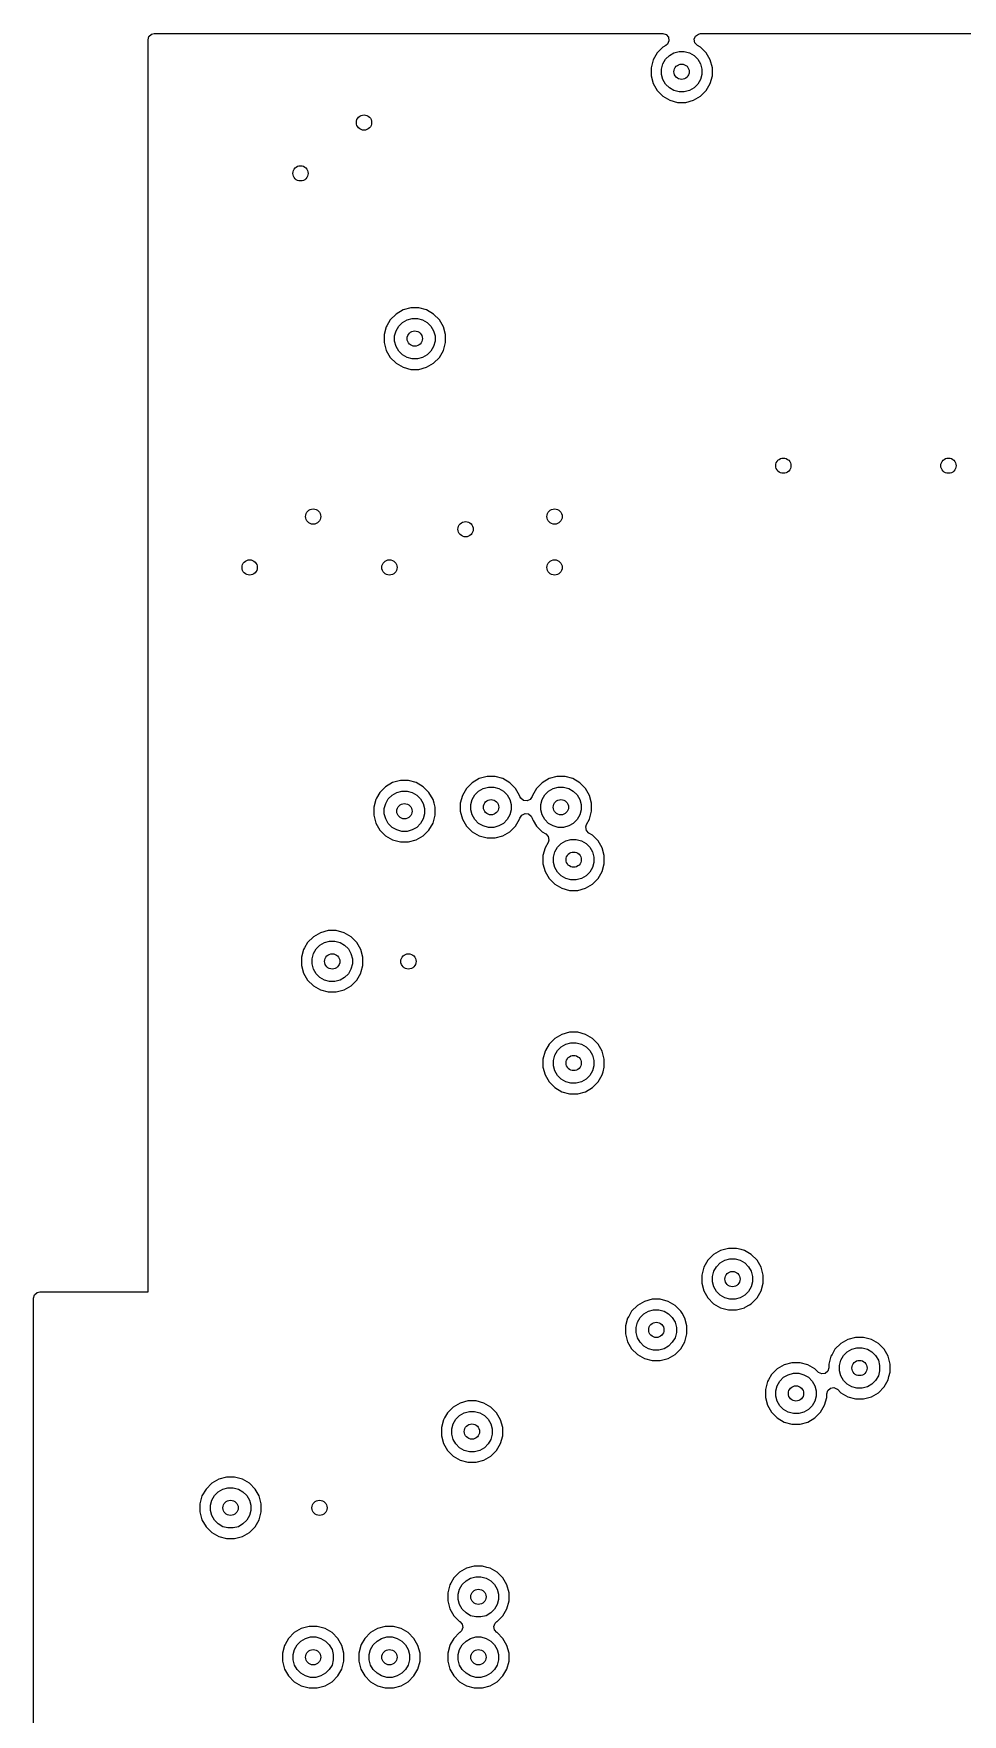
# Model space of a CAD drawing. Extents: x 0.98 to 8.09, y -3.46 to -0.83.
# Drawn here: x 3.002 to 3.721, y -2.128 to -0.827 of the extents above; entities that cross this region are included whole.
import ezdxf

# ---------------------------------------------------------------- set-up
doc = ezdxf.new("R2010")
doc.units = 0
doc.header["$MEASUREMENT"] = 0
doc.layers.add('BLACK', color=7, linetype='CONTINUOUS')

msp = doc.modelspace()

# ---------------------------------------------------------------- linework, layer by layer
at = {"layer": 'BLACK', "linetype": 'CONTINUOUS'}
for p, q in [((3.0906, -0.8317), (3.0913, -0.829)), ((3.0906, -0.9024), (3.0906, -0.8317)), ((3.0913, -0.829), (3.0934, -0.8272)), ((3.0934, -0.8272), (3.0954, -0.8268)), ((3.0954, -0.8268), (3.4893, -0.8268)), ((3.4893, -0.8268), (3.4919, -0.8276)), ((3.4919, -0.8276), (3.4937, -0.8296)), ((3.4941, -0.8324), (3.493, -0.8349)), ((3.4937, -0.8296), (3.4941, -0.8324)), ((3.5137, -0.8312), (3.5147, -0.8287)), ((3.5142, -0.8339), (3.5137, -0.8312)), ((3.5147, -0.8287), (3.517, -0.8271)), ((3.517, -0.8271), (3.5186, -0.8268)), ((3.5186, -0.8268), (7.1211, -0.8268)), ((3.4849, -0.8417), (3.4818, -0.8471)), ((3.4893, -0.8373), (3.4849, -0.8417)), ((3.4849, -0.8417), (3.4849, -0.8417)), ((3.4917, -0.8359), (3.4893, -0.8373)), ((3.4893, -0.8373), (3.4893, -0.8373)), ((3.4914, -0.8467), (3.4944, -0.8438)), ((3.493, -0.8349), (3.4917, -0.8359)), ((3.4944, -0.8438), (3.4979, -0.8417)), ((3.4979, -0.8417), (3.5019, -0.8407)), ((3.5019, -0.8407), (3.506, -0.8407)), ((3.506, -0.8407), (3.51, -0.8417)), ((3.51, -0.8417), (3.5135, -0.8438)), ((3.5135, -0.8438), (3.5164, -0.8467)), ((3.5161, -0.8359), (3.5142, -0.8339)), ((3.5185, -0.8373), (3.5161, -0.8359)), ((3.523, -0.8417), (3.5185, -0.8373)), ((3.5261, -0.8471), (3.523, -0.8417)), ((3.4818, -0.8471), (3.4802, -0.8532)), ((3.4802, -0.8532), (3.4802, -0.8594)), ((3.4883, -0.8542), (3.4894, -0.8503)), ((3.4883, -0.8584), (3.4883, -0.8542)), ((3.4894, -0.8623), (3.4883, -0.8584)), ((3.4894, -0.8503), (3.4914, -0.8467)), ((3.5164, -0.8467), (3.5185, -0.8503)), ((3.5185, -0.8503), (3.5196, -0.8542)), ((3.5196, -0.8584), (3.5185, -0.8623)), ((3.5196, -0.8542), (3.5196, -0.8584)), ((3.5277, -0.8532), (3.5261, -0.8471)), ((3.5277, -0.8594), (3.5277, -0.8532)), ((3.4802, -0.8594), (3.4818, -0.8655)), ((3.4818, -0.8655), (3.4849, -0.8709)), ((3.4849, -0.8709), (3.4893, -0.8753)), ((3.4914, -0.8659), (3.4894, -0.8623)), ((3.4944, -0.8688), (3.4914, -0.8659)), ((3.4979, -0.8708), (3.4944, -0.8688)), ((3.5019, -0.8719), (3.4979, -0.8708)), ((3.506, -0.8719), (3.5019, -0.8719)), ((3.51, -0.8708), (3.506, -0.8719)), ((3.5135, -0.8688), (3.51, -0.8708)), ((3.5164, -0.8659), (3.5135, -0.8688)), ((3.5185, -0.8623), (3.5164, -0.8659)), ((3.5185, -0.8753), (3.523, -0.8709)), ((3.523, -0.8709), (3.5261, -0.8655)), ((3.5261, -0.8655), (3.5277, -0.8594)), ((3.4893, -0.8753), (3.4948, -0.8784)), ((3.4948, -0.8784), (3.5008, -0.8801)), ((3.5008, -0.8801), (3.5008, -0.8801)), ((3.5008, -0.8801), (3.5071, -0.8801)), ((3.5071, -0.8801), (3.5131, -0.8784)), ((3.5071, -0.8801), (3.5071, -0.8801)), ((3.5131, -0.8784), (3.5185, -0.8753)), ((3.0906, -0.9446), (3.0906, -0.9024)), ((3.0906, -1.0599), (3.0906, -0.9446)), ((3.2881, -1.0408), (3.2827, -1.044)), ((3.2941, -1.0392), (3.2881, -1.0408)), ((3.2881, -1.0408), (3.2881, -1.0408)), ((3.2881, -1.0408), (3.2881, -1.0408)), ((3.3004, -1.0392), (3.2941, -1.0392)), ((3.3064, -1.0408), (3.3004, -1.0392)), ((3.3118, -1.044), (3.3064, -1.0408)), ((3.2751, -1.0538), (3.2735, -1.0599)), ((3.2755, -1.0531), (3.2751, -1.0538)), ((3.2782, -1.0484), (3.2755, -1.0531)), ((3.2827, -1.044), (3.2782, -1.0484)), ((3.2782, -1.0484), (3.2782, -1.0484)), ((3.2827, -1.044), (3.2827, -1.044)), ((3.2827, -1.057), (3.2848, -1.0534)), ((3.2848, -1.0534), (3.2877, -1.0505)), ((3.2877, -1.0505), (3.2912, -1.0484)), ((3.2912, -1.0484), (3.2952, -1.0474)), ((3.2952, -1.0474), (3.2993, -1.0474)), ((3.2993, -1.0474), (3.3033, -1.0484)), ((3.3033, -1.0484), (3.3068, -1.0505)), ((3.3068, -1.0505), (3.3097, -1.0534)), ((3.3097, -1.0534), (3.3118, -1.057)), ((3.3163, -1.0484), (3.3118, -1.044)), ((3.3194, -1.0538), (3.3163, -1.0484)), ((3.321, -1.0599), (3.3194, -1.0538)), ((3.0906, -1.178), (3.0906, -1.0599)), ((3.2735, -1.0599), (3.2735, -1.0661)), ((3.2735, -1.0661), (3.2751, -1.0722)), ((3.2816, -1.0609), (3.2827, -1.057)), ((3.2816, -1.065), (3.2816, -1.0609)), ((3.2827, -1.069), (3.2816, -1.065)), ((3.3118, -1.057), (3.3129, -1.0609)), ((3.3129, -1.065), (3.3118, -1.069)), ((3.3129, -1.0609), (3.3129, -1.065)), ((3.3194, -1.0722), (3.321, -1.0661)), ((3.321, -1.0661), (3.321, -1.0599)), ((3.2751, -1.0722), (3.2782, -1.0776)), ((3.2782, -1.0776), (3.2827, -1.082)), ((3.2848, -1.0726), (3.2827, -1.069)), ((3.2877, -1.0755), (3.2848, -1.0726)), ((3.2912, -1.0775), (3.2877, -1.0755)), ((3.2952, -1.0786), (3.2912, -1.0775)), ((3.2993, -1.0786), (3.2952, -1.0786)), ((3.3033, -1.0775), (3.2993, -1.0786)), ((3.3068, -1.0755), (3.3033, -1.0775)), ((3.3097, -1.0726), (3.3068, -1.0755)), ((3.3118, -1.069), (3.3097, -1.0726)), ((3.3118, -1.082), (3.3163, -1.0776)), ((3.3163, -1.0776), (3.3194, -1.0722)), ((3.2827, -1.082), (3.2881, -1.0851)), ((3.2881, -1.0851), (3.2941, -1.0868)), ((3.2941, -1.0868), (3.2941, -1.0868)), ((3.2941, -1.0868), (3.3004, -1.0868)), ((3.3004, -1.0868), (3.3064, -1.0851)), ((3.3004, -1.0868), (3.3004, -1.0868)), ((3.3064, -1.0851), (3.3118, -1.082)), ((3.0906, -1.237), (3.0906, -1.178)), ((3.0906, -1.3748), (3.0906, -1.237)), ((3.0906, -1.4259), (3.0906, -1.3748)), ((3.2861, -1.4052), (3.28, -1.4068)), ((3.2924, -1.4052), (3.2861, -1.4052)), ((3.2984, -1.4068), (3.2924, -1.4052)), ((3.3471, -1.4037), (3.3417, -1.4069)), ((3.3532, -1.4021), (3.3471, -1.4037)), ((3.3471, -1.4037), (3.3471, -1.4037)), ((3.3471, -1.4037), (3.3471, -1.4037)), ((3.3594, -1.4021), (3.3532, -1.4021)), ((3.3655, -1.4037), (3.3594, -1.4021)), ((3.3709, -1.4069), (3.3655, -1.4037)), ((3.4013, -1.4037), (3.3958, -1.4069)), ((3.4073, -1.4021), (3.4013, -1.4037)), ((3.4013, -1.4037), (3.4013, -1.4037)), ((3.4013, -1.4037), (3.4013, -1.4037)), ((3.4136, -1.4021), (3.4073, -1.4021)), ((3.4196, -1.4037), (3.4136, -1.4021)), ((3.425, -1.4069), (3.4196, -1.4037)), ((3.2702, -1.4144), (3.2676, -1.4189)), ((3.2746, -1.41), (3.2702, -1.4144)), ((3.2702, -1.4144), (3.2702, -1.4144)), ((3.28, -1.4068), (3.2746, -1.41)), ((3.2746, -1.41), (3.2746, -1.41)), ((3.2767, -1.4194), (3.2796, -1.4165)), ((3.2796, -1.4165), (3.2832, -1.4144)), ((3.28, -1.4068), (3.28, -1.4068)), ((3.28, -1.4068), (3.28, -1.4068)), ((3.2832, -1.4144), (3.2872, -1.4134)), ((3.2872, -1.4134), (3.2913, -1.4134)), ((3.2913, -1.4134), (3.2952, -1.4144)), ((3.2952, -1.4144), (3.2988, -1.4165)), ((3.3038, -1.41), (3.2984, -1.4068)), ((3.2988, -1.4165), (3.3017, -1.4194)), ((3.3082, -1.4144), (3.3038, -1.41)), ((3.3114, -1.4198), (3.3082, -1.4144)), ((3.3342, -1.4167), (3.3325, -1.4228)), ((3.3373, -1.4113), (3.3342, -1.4167)), ((3.3342, -1.4167), (3.3342, -1.4167)), ((3.3417, -1.4069), (3.3373, -1.4113)), ((3.3373, -1.4113), (3.3373, -1.4113)), ((3.3417, -1.4069), (3.3417, -1.4069)), ((3.3417, -1.4199), (3.3438, -1.4163)), ((3.3438, -1.4163), (3.3467, -1.4134)), ((3.3467, -1.4134), (3.3503, -1.4113)), ((3.3503, -1.4113), (3.3542, -1.4103)), ((3.3542, -1.4103), (3.3584, -1.4103)), ((3.3584, -1.4103), (3.3623, -1.4113)), ((3.3623, -1.4113), (3.3659, -1.4134)), ((3.3659, -1.4134), (3.3688, -1.4163)), ((3.3688, -1.4163), (3.3708, -1.4199)), ((3.3753, -1.4113), (3.3709, -1.4069)), ((3.3784, -1.4167), (3.3753, -1.4113)), ((3.3787, -1.4175), (3.3784, -1.4167)), ((3.3793, -1.4189), (3.3787, -1.4175)), ((3.3881, -1.4175), (3.3866, -1.4198)), ((3.3883, -1.4167), (3.3881, -1.4175)), ((3.3914, -1.4113), (3.3883, -1.4167)), ((3.3958, -1.4069), (3.3914, -1.4113)), ((3.3914, -1.4113), (3.3914, -1.4113)), ((3.3958, -1.4069), (3.3958, -1.4069)), ((3.3959, -1.4199), (3.3979, -1.4163)), ((3.3979, -1.4163), (3.4008, -1.4134)), ((3.4008, -1.4134), (3.4044, -1.4113)), ((3.4044, -1.4113), (3.4084, -1.4103)), ((3.4084, -1.4103), (3.4125, -1.4103)), ((3.4125, -1.4103), (3.4165, -1.4113)), ((3.4165, -1.4113), (3.42, -1.4134)), ((3.42, -1.4134), (3.4229, -1.4163)), ((3.4229, -1.4163), (3.425, -1.4199)), ((3.4295, -1.4113), (3.425, -1.4069)), ((3.4326, -1.4167), (3.4295, -1.4113)), ((3.4342, -1.4228), (3.4326, -1.4167)), ((3.0906, -1.5421), (3.0906, -1.4259)), ((3.2671, -1.4198), (3.2655, -1.4259)), ((3.2655, -1.4259), (3.2655, -1.4321)), ((3.2676, -1.4189), (3.2671, -1.4198)), ((3.2736, -1.4269), (3.2747, -1.423)), ((3.2736, -1.431), (3.2736, -1.4269)), ((3.2747, -1.435), (3.2736, -1.431)), ((3.2747, -1.423), (3.2767, -1.4194)), ((3.3017, -1.4194), (3.3038, -1.423)), ((3.3038, -1.423), (3.3048, -1.4269)), ((3.3048, -1.431), (3.3038, -1.435)), ((3.3048, -1.4269), (3.3048, -1.431)), ((3.3122, -1.4228), (3.3114, -1.4198)), ((3.313, -1.4259), (3.3122, -1.4228)), ((3.313, -1.4321), (3.313, -1.4259)), ((3.3325, -1.4228), (3.3325, -1.429)), ((3.3325, -1.429), (3.3342, -1.4351)), ((3.3407, -1.4238), (3.3417, -1.4199)), ((3.3407, -1.4279), (3.3407, -1.4238)), ((3.3417, -1.4319), (3.3407, -1.4279)), ((3.3708, -1.4199), (3.3719, -1.4238)), ((3.3719, -1.4279), (3.3708, -1.4319)), ((3.3719, -1.4238), (3.3719, -1.4279)), ((3.3814, -1.4207), (3.3793, -1.4189)), ((3.3801, -1.432), (3.3826, -1.4307)), ((3.3842, -1.421), (3.3814, -1.4207)), ((3.3826, -1.4307), (3.3853, -1.4311)), ((3.3866, -1.4198), (3.3842, -1.421)), ((3.3853, -1.4311), (3.3874, -1.4328)), ((3.3948, -1.4238), (3.3959, -1.4199)), ((3.3948, -1.4279), (3.3948, -1.4238)), ((3.3959, -1.4319), (3.3948, -1.4279)), ((3.425, -1.4199), (3.426, -1.4238)), ((3.426, -1.4279), (3.425, -1.4319)), ((3.426, -1.4238), (3.426, -1.4279)), ((3.4326, -1.4351), (3.4342, -1.429)), ((3.4342, -1.429), (3.4342, -1.4228)), ((3.2655, -1.4321), (3.2671, -1.4382)), ((3.2671, -1.4382), (3.2702, -1.4436)), ((3.2702, -1.4436), (3.2746, -1.448)), ((3.2767, -1.4386), (3.2747, -1.435)), ((3.2796, -1.4415), (3.2767, -1.4386)), ((3.2832, -1.4435), (3.2796, -1.4415)), ((3.2872, -1.4446), (3.2832, -1.4435)), ((3.2913, -1.4446), (3.2872, -1.4446)), ((3.2952, -1.4435), (3.2913, -1.4446)), ((3.2988, -1.4415), (3.2952, -1.4435)), ((3.3017, -1.4386), (3.2988, -1.4415)), ((3.3038, -1.435), (3.3017, -1.4386)), ((3.3038, -1.448), (3.3082, -1.4436)), ((3.3082, -1.4436), (3.3114, -1.4382)), ((3.3114, -1.4382), (3.313, -1.4321)), ((3.3342, -1.4351), (3.3373, -1.4405)), ((3.3373, -1.4405), (3.3417, -1.4449)), ((3.3438, -1.4355), (3.3417, -1.4319)), ((3.3467, -1.4384), (3.3438, -1.4355)), ((3.3503, -1.4404), (3.3467, -1.4384)), ((3.3542, -1.4415), (3.3503, -1.4404)), ((3.3584, -1.4415), (3.3542, -1.4415)), ((3.3623, -1.4404), (3.3584, -1.4415)), ((3.3659, -1.4384), (3.3623, -1.4404)), ((3.3688, -1.4355), (3.3659, -1.4384)), ((3.3708, -1.4319), (3.3688, -1.4355)), ((3.3709, -1.4449), (3.3753, -1.4405)), ((3.3753, -1.4405), (3.3784, -1.4351)), ((3.3784, -1.4351), (3.3787, -1.4343)), ((3.3787, -1.4343), (3.3801, -1.432)), ((3.3874, -1.4328), (3.3881, -1.4343)), ((3.3881, -1.4343), (3.3883, -1.4351)), ((3.3883, -1.4351), (3.3883, -1.4351)), ((3.3883, -1.4351), (3.389, -1.4363)), ((3.389, -1.4363), (3.3914, -1.4405)), ((3.3914, -1.4405), (3.3958, -1.4449)), ((3.3979, -1.4355), (3.3959, -1.4319)), ((3.4008, -1.4384), (3.3979, -1.4355)), ((3.4044, -1.4404), (3.4008, -1.4384)), ((3.4084, -1.4415), (3.4044, -1.4404)), ((3.4125, -1.4415), (3.4084, -1.4415)), ((3.4165, -1.4404), (3.4125, -1.4415)), ((3.42, -1.4384), (3.4165, -1.4404)), ((3.4229, -1.4355), (3.42, -1.4384)), ((3.425, -1.4319), (3.4229, -1.4355)), ((3.4296, -1.4412), (3.4302, -1.4392)), ((3.4301, -1.4439), (3.4296, -1.4412)), ((3.432, -1.4459), (3.4301, -1.4439)), ((3.4302, -1.4392), (3.4326, -1.4351)), ((3.2746, -1.448), (3.28, -1.4511)), ((3.28, -1.4511), (3.2861, -1.4528)), ((3.2861, -1.4528), (3.2861, -1.4528)), ((3.2861, -1.4528), (3.2924, -1.4528)), ((3.2924, -1.4528), (3.2984, -1.4511)), ((3.2924, -1.4528), (3.2924, -1.4528)), ((3.2984, -1.4511), (3.3038, -1.448)), ((3.3417, -1.4449), (3.3471, -1.448)), ((3.3471, -1.448), (3.3532, -1.4497)), ((3.3532, -1.4497), (3.3532, -1.4497)), ((3.3532, -1.4497), (3.3594, -1.4497)), ((3.3594, -1.4497), (3.3655, -1.448)), ((3.3594, -1.4497), (3.3594, -1.4497)), ((3.3655, -1.448), (3.3709, -1.4449)), ((3.3958, -1.4449), (3.3987, -1.4466)), ((3.3981, -1.4574), (3.3965, -1.4634)), ((3.4005, -1.4532), (3.3981, -1.4574)), ((3.3981, -1.4574), (3.3981, -1.4574)), ((3.3987, -1.4466), (3.4006, -1.4486)), ((3.4011, -1.4513), (3.4005, -1.4532)), ((3.4006, -1.4486), (3.4011, -1.4513)), ((3.4057, -1.4605), (3.4078, -1.4569)), ((3.4078, -1.4569), (3.4107, -1.454)), ((3.4107, -1.454), (3.4142, -1.452)), ((3.4142, -1.452), (3.4182, -1.4509)), ((3.4182, -1.4509), (3.4223, -1.4509)), ((3.4223, -1.4509), (3.4263, -1.452)), ((3.4263, -1.452), (3.4299, -1.454)), ((3.4299, -1.454), (3.4328, -1.4569)), ((3.4349, -1.4475), (3.432, -1.4459)), ((3.4328, -1.4569), (3.4348, -1.4605)), ((3.4393, -1.4519), (3.4349, -1.4475)), ((3.4424, -1.4574), (3.4393, -1.4519)), ((3.444, -1.4634), (3.4424, -1.4574)), ((3.3965, -1.4634), (3.3965, -1.4697)), ((3.3965, -1.4697), (3.3981, -1.4757)), ((3.4047, -1.4645), (3.4057, -1.4605)), ((3.4047, -1.4686), (3.4047, -1.4645)), ((3.4057, -1.4726), (3.4047, -1.4686)), ((3.4348, -1.4605), (3.4359, -1.4645)), ((3.4359, -1.4686), (3.4348, -1.4726)), ((3.4359, -1.4645), (3.4359, -1.4686)), ((3.4424, -1.4757), (3.444, -1.4697)), ((3.444, -1.4697), (3.444, -1.4634)), ((3.3981, -1.4757), (3.4013, -1.4811)), ((3.4013, -1.4811), (3.4057, -1.4856)), ((3.4078, -1.4761), (3.4057, -1.4726)), ((3.4107, -1.479), (3.4078, -1.4761)), ((3.4142, -1.4811), (3.4107, -1.479)), ((3.4182, -1.4821), (3.4142, -1.4811)), ((3.4223, -1.4821), (3.4182, -1.4821)), ((3.4263, -1.4811), (3.4223, -1.4821)), ((3.4299, -1.479), (3.4263, -1.4811)), ((3.4328, -1.4761), (3.4299, -1.479)), ((3.4348, -1.4726), (3.4328, -1.4761)), ((3.4349, -1.4856), (3.4393, -1.4811)), ((3.4393, -1.4811), (3.4424, -1.4757)), ((3.4057, -1.4856), (3.4111, -1.4887)), ((3.4111, -1.4887), (3.4171, -1.4903)), ((3.4171, -1.4903), (3.4171, -1.4903)), ((3.4171, -1.4903), (3.4234, -1.4903)), ((3.4234, -1.4903), (3.4294, -1.4887)), ((3.4234, -1.4903), (3.4234, -1.4903)), ((3.4294, -1.4887), (3.4349, -1.4856)), ((3.2301, -1.5215), (3.2241, -1.5231)), ((3.2364, -1.5215), (3.2301, -1.5215)), ((3.2424, -1.5231), (3.2364, -1.5215)), ((3.2119, -1.5348), (3.2111, -1.5361)), ((3.2142, -1.5307), (3.2119, -1.5348)), ((3.2187, -1.5263), (3.2142, -1.5307)), ((3.2142, -1.5307), (3.2142, -1.5307)), ((3.2241, -1.5231), (3.2187, -1.5263)), ((3.2187, -1.5263), (3.2187, -1.5263)), ((3.2187, -1.5392), (3.2208, -1.5357)), ((3.2208, -1.5357), (3.2237, -1.5328)), ((3.2237, -1.5328), (3.2272, -1.5307)), ((3.2241, -1.5231), (3.2241, -1.5231)), ((3.2241, -1.5231), (3.2241, -1.5231)), ((3.2272, -1.5307), (3.2312, -1.5297)), ((3.2312, -1.5297), (3.2353, -1.5297)), ((3.2353, -1.5297), (3.2393, -1.5307)), ((3.2393, -1.5307), (3.2429, -1.5328)), ((3.2479, -1.5263), (3.2424, -1.5231)), ((3.2429, -1.5328), (3.2458, -1.5357)), ((3.2458, -1.5357), (3.2478, -1.5392)), ((3.2523, -1.5307), (3.2479, -1.5263)), ((3.2554, -1.5361), (3.2523, -1.5307)), ((3.0906, -1.6209), (3.0906, -1.5421)), ((3.2111, -1.5361), (3.2095, -1.5421)), ((3.2095, -1.5421), (3.2095, -1.5484)), ((3.2095, -1.5484), (3.2111, -1.5544)), ((3.2177, -1.5432), (3.2187, -1.5392)), ((3.2177, -1.5473), (3.2177, -1.5432)), ((3.2187, -1.5513), (3.2177, -1.5473)), ((3.2478, -1.5392), (3.2489, -1.5432)), ((3.2489, -1.5473), (3.2478, -1.5513)), ((3.2489, -1.5432), (3.2489, -1.5473)), ((3.257, -1.5421), (3.2554, -1.5361)), ((3.2558, -1.553), (3.257, -1.5484)), ((3.257, -1.5484), (3.257, -1.5421)), ((3.2111, -1.5544), (3.2142, -1.5599)), ((3.2142, -1.5599), (3.2187, -1.5643)), ((3.2208, -1.5549), (3.2187, -1.5513)), ((3.2237, -1.5578), (3.2208, -1.5549)), ((3.2272, -1.5598), (3.2237, -1.5578)), ((3.2312, -1.5609), (3.2272, -1.5598)), ((3.2353, -1.5609), (3.2312, -1.5609)), ((3.2393, -1.5598), (3.2353, -1.5609)), ((3.2429, -1.5578), (3.2393, -1.5598)), ((3.2458, -1.5549), (3.2429, -1.5578)), ((3.2478, -1.5513), (3.2458, -1.5549)), ((3.2479, -1.5643), (3.2523, -1.5599)), ((3.2523, -1.5599), (3.2554, -1.5544)), ((3.2554, -1.5544), (3.2558, -1.553)), ((3.2187, -1.5643), (3.2241, -1.5674)), ((3.2241, -1.5674), (3.2301, -1.569)), ((3.2301, -1.569), (3.2301, -1.569)), ((3.2301, -1.569), (3.2364, -1.569)), ((3.2364, -1.569), (3.2424, -1.5674)), ((3.2364, -1.569), (3.2364, -1.569)), ((3.2424, -1.5674), (3.2479, -1.5643)), ((3.4171, -1.6002), (3.4111, -1.6019)), ((3.4234, -1.6002), (3.4171, -1.6002)), ((3.4294, -1.6019), (3.4234, -1.6002)), ((3.4013, -1.6094), (3.3984, -1.6143)), ((3.4057, -1.605), (3.4013, -1.6094)), ((3.4013, -1.6094), (3.4013, -1.6094)), ((3.4111, -1.6019), (3.4057, -1.605)), ((3.4057, -1.605), (3.4057, -1.605)), ((3.4078, -1.6144), (3.4107, -1.6115)), ((3.4107, -1.6115), (3.4142, -1.6095)), ((3.4111, -1.6019), (3.4111, -1.6019)), ((3.4111, -1.6019), (3.4111, -1.6019)), ((3.4142, -1.6095), (3.4182, -1.6084)), ((3.4182, -1.6084), (3.4223, -1.6084)), ((3.4223, -1.6084), (3.4263, -1.6095)), ((3.4263, -1.6095), (3.4299, -1.6115)), ((3.4349, -1.605), (3.4294, -1.6019)), ((3.4299, -1.6115), (3.4328, -1.6144)), ((3.4393, -1.6094), (3.4349, -1.605)), ((3.4424, -1.6148), (3.4393, -1.6094)), ((3.0906, -1.6603), (3.0906, -1.6209)), ((3.3981, -1.6148), (3.3965, -1.6209)), ((3.3965, -1.6209), (3.3965, -1.6271)), ((3.3984, -1.6143), (3.3981, -1.6148)), ((3.4047, -1.622), (3.4057, -1.618)), ((3.4047, -1.6261), (3.4047, -1.622)), ((3.4057, -1.63), (3.4047, -1.6261)), ((3.4057, -1.618), (3.4078, -1.6144)), ((3.4328, -1.6144), (3.4348, -1.618)), ((3.4348, -1.618), (3.4359, -1.622)), ((3.4359, -1.6261), (3.4348, -1.63)), ((3.4359, -1.622), (3.4359, -1.6261)), ((3.444, -1.6209), (3.4424, -1.6148)), ((3.444, -1.6271), (3.444, -1.6209)), ((3.3965, -1.6271), (3.3981, -1.6332)), ((3.3981, -1.6332), (3.4013, -1.6386)), ((3.4013, -1.6386), (3.4057, -1.643)), ((3.4078, -1.6336), (3.4057, -1.63)), ((3.4107, -1.6365), (3.4078, -1.6336)), ((3.4142, -1.6386), (3.4107, -1.6365)), ((3.4182, -1.6396), (3.4142, -1.6386)), ((3.4223, -1.6396), (3.4182, -1.6396)), ((3.4263, -1.6386), (3.4223, -1.6396)), ((3.4299, -1.6365), (3.4263, -1.6386)), ((3.4328, -1.6336), (3.4299, -1.6365)), ((3.4348, -1.63), (3.4328, -1.6336)), ((3.4349, -1.643), (3.4393, -1.6386)), ((3.4393, -1.6386), (3.4424, -1.6332)), ((3.4424, -1.6332), (3.4431, -1.6307)), ((3.4431, -1.6307), (3.444, -1.6271)), ((3.4057, -1.643), (3.4111, -1.6462)), ((3.4111, -1.6462), (3.4171, -1.6478)), ((3.4171, -1.6478), (3.4171, -1.6478)), ((3.4171, -1.6478), (3.4234, -1.6478)), ((3.4234, -1.6478), (3.4294, -1.6462)), ((3.4234, -1.6478), (3.4234, -1.6478)), ((3.4294, -1.6462), (3.4349, -1.643)), ((3.0906, -1.6898), (3.0906, -1.6603)), ((3.0906, -1.7292), (3.0906, -1.6898)), ((3.0906, -1.7882), (3.0906, -1.7292)), ((3.5341, -1.7692), (3.5287, -1.7723)), ((3.5402, -1.7676), (3.5341, -1.7692)), ((3.5341, -1.7692), (3.5341, -1.7692)), ((3.5341, -1.7692), (3.5341, -1.7692)), ((3.5464, -1.7676), (3.5402, -1.7676)), ((3.55, -1.7685), (3.5464, -1.7676)), ((3.5525, -1.7692), (3.55, -1.7685)), ((3.5579, -1.7723), (3.5525, -1.7692)), ((3.5212, -1.7822), (3.5195, -1.7882)), ((3.5243, -1.7767), (3.5212, -1.7822)), ((3.5287, -1.7723), (3.5243, -1.7767)), ((3.5243, -1.7767), (3.5243, -1.7767)), ((3.5287, -1.7723), (3.5287, -1.7723)), ((3.5288, -1.7853), (3.5308, -1.7818)), ((3.5308, -1.7818), (3.5337, -1.7788)), ((3.5337, -1.7788), (3.5373, -1.7768)), ((3.5373, -1.7768), (3.5413, -1.7757)), ((3.5413, -1.7757), (3.5454, -1.7757)), ((3.5454, -1.7757), (3.5493, -1.7768)), ((3.5493, -1.7768), (3.5529, -1.7788)), ((3.5529, -1.7788), (3.5558, -1.7818)), ((3.5558, -1.7818), (3.5579, -1.7853)), ((3.5623, -1.7767), (3.5579, -1.7723)), ((3.5655, -1.7822), (3.5623, -1.7767)), ((3.5671, -1.7882), (3.5655, -1.7822)), ((3.0906, -1.8012), (3.0906, -1.7882)), ((3.5195, -1.7882), (3.5195, -1.7945)), ((3.5195, -1.7945), (3.5212, -1.8005)), ((3.5277, -1.7893), (3.5288, -1.7853)), ((3.5277, -1.7934), (3.5277, -1.7893)), ((3.5288, -1.7974), (3.5277, -1.7934)), ((3.5579, -1.7853), (3.5589, -1.7893)), ((3.5589, -1.7934), (3.5579, -1.7974)), ((3.5589, -1.7893), (3.5589, -1.7934)), ((3.5655, -1.8005), (3.5671, -1.7945)), ((3.5671, -1.7945), (3.5671, -1.7882)), ((3.002, -1.8061), (3.0027, -1.8034)), ((3.002, -1.8276), (3.002, -1.8061)), ((3.0027, -1.8034), (3.0048, -1.8016)), ((3.0048, -1.8016), (3.0069, -1.8012)), ((3.0069, -1.8012), (3.0906, -1.8012)), ((3.4751, -1.8086), (3.4697, -1.8117)), ((3.4811, -1.8069), (3.4751, -1.8086)), ((3.4751, -1.8086), (3.4751, -1.8086)), ((3.4751, -1.8086), (3.4751, -1.8086)), ((3.4874, -1.8069), (3.4811, -1.8069)), ((3.4934, -1.8086), (3.4874, -1.8069)), ((3.4988, -1.8117), (3.4934, -1.8086)), ((3.5212, -1.8005), (3.5243, -1.8059)), ((3.5243, -1.8059), (3.5287, -1.8104)), ((3.5308, -1.8009), (3.5288, -1.7974)), ((3.5337, -1.8038), (3.5308, -1.8009)), ((3.5373, -1.8059), (3.5337, -1.8038)), ((3.5413, -1.807), (3.5373, -1.8059)), ((3.5454, -1.807), (3.5413, -1.807)), ((3.5493, -1.8059), (3.5454, -1.807)), ((3.5529, -1.8038), (3.5493, -1.8059)), ((3.5558, -1.8009), (3.5529, -1.8038)), ((3.5579, -1.7974), (3.5558, -1.8009)), ((3.5579, -1.8104), (3.5623, -1.8059)), ((3.5623, -1.8059), (3.5655, -1.8005)), ((3.4621, -1.8215), (3.4605, -1.8276)), ((3.4629, -1.8202), (3.4621, -1.8215)), ((3.4652, -1.8161), (3.4629, -1.8202)), ((3.4697, -1.8117), (3.4652, -1.8161)), ((3.4652, -1.8161), (3.4652, -1.8161)), ((3.4697, -1.8117), (3.4697, -1.8117)), ((3.4697, -1.8247), (3.4718, -1.8211)), ((3.4718, -1.8211), (3.4747, -1.8182)), ((3.4747, -1.8182), (3.4782, -1.8162)), ((3.4782, -1.8162), (3.4822, -1.8151)), ((3.4822, -1.8151), (3.4863, -1.8151)), ((3.4863, -1.8151), (3.4903, -1.8162)), ((3.4903, -1.8162), (3.4938, -1.8182)), ((3.4938, -1.8182), (3.4967, -1.8211)), ((3.4967, -1.8211), (3.4988, -1.8247)), ((3.5033, -1.8161), (3.4988, -1.8117)), ((3.5042, -1.8177), (3.5033, -1.8161)), ((3.5064, -1.8215), (3.5042, -1.8177)), ((3.508, -1.8276), (3.5064, -1.8215)), ((3.5287, -1.8104), (3.5341, -1.8135)), ((3.5341, -1.8135), (3.5402, -1.8151)), ((3.5402, -1.8151), (3.5402, -1.8151)), ((3.5402, -1.8151), (3.5464, -1.8151)), ((3.5464, -1.8151), (3.5525, -1.8135)), ((3.5464, -1.8151), (3.5464, -1.8151)), ((3.5525, -1.8135), (3.553, -1.8132)), ((3.5525, -1.8135), (3.5525, -1.8135)), ((3.5525, -1.8135), (3.5525, -1.8135)), ((3.5525, -1.8135), (3.5525, -1.8135)), ((3.553, -1.8132), (3.5565, -1.8112)), ((3.553, -1.8132), (3.553, -1.8132)), ((3.5565, -1.8112), (3.5579, -1.8104)), ((3.002, -1.8768), (3.002, -1.8276)), ((3.4605, -1.8276), (3.4605, -1.8338)), ((3.4605, -1.8338), (3.4621, -1.8399)), ((3.4686, -1.8287), (3.4697, -1.8247)), ((3.4686, -1.8328), (3.4686, -1.8287)), ((3.4697, -1.8367), (3.4686, -1.8328)), ((3.4988, -1.8247), (3.4999, -1.8287)), ((3.4999, -1.8328), (3.4988, -1.8367)), ((3.4999, -1.8287), (3.4999, -1.8328)), ((3.5064, -1.8399), (3.508, -1.8338)), ((3.508, -1.8338), (3.508, -1.8276)), ((3.4621, -1.8399), (3.4652, -1.8453)), ((3.4652, -1.8453), (3.4697, -1.8497)), ((3.4718, -1.8403), (3.4697, -1.8367)), ((3.4747, -1.8432), (3.4718, -1.8403)), ((3.4782, -1.8453), (3.4747, -1.8432)), ((3.4822, -1.8463), (3.4782, -1.8453)), ((3.4863, -1.8463), (3.4822, -1.8463)), ((3.4903, -1.8453), (3.4863, -1.8463)), ((3.4938, -1.8432), (3.4903, -1.8453)), ((3.4967, -1.8403), (3.4938, -1.8432)), ((3.4988, -1.8367), (3.4967, -1.8403)), ((3.4988, -1.8497), (3.5033, -1.8453)), ((3.5033, -1.8453), (3.5064, -1.8399)), ((3.6227, -1.8456), (3.6204, -1.8497)), ((3.6271, -1.8412), (3.6227, -1.8456)), ((3.6227, -1.8456), (3.6227, -1.8456)), ((3.6326, -1.8381), (3.6271, -1.8412)), ((3.6271, -1.8412), (3.6271, -1.8412)), ((3.6292, -1.8506), (3.6321, -1.8477)), ((3.6321, -1.8477), (3.6357, -1.8457)), ((3.6386, -1.8365), (3.6326, -1.8381)), ((3.6326, -1.8381), (3.6326, -1.8381)), ((3.6326, -1.8381), (3.6326, -1.8381)), ((3.6357, -1.8457), (3.6397, -1.8446)), ((3.6449, -1.8365), (3.6386, -1.8365)), ((3.6397, -1.8446), (3.6438, -1.8446)), ((3.6438, -1.8446), (3.6478, -1.8457)), ((3.6509, -1.8381), (3.6449, -1.8365)), ((3.6478, -1.8457), (3.6513, -1.8477)), ((3.6563, -1.8412), (3.6509, -1.8381)), ((3.6513, -1.8477), (3.6542, -1.8506)), ((3.6608, -1.8456), (3.6563, -1.8412)), ((3.6639, -1.8511), (3.6608, -1.8456)), ((3.4697, -1.8497), (3.4751, -1.8529)), ((3.4751, -1.8529), (3.4811, -1.8545)), ((3.4811, -1.8545), (3.4811, -1.8545)), ((3.4811, -1.8545), (3.4874, -1.8545)), ((3.4874, -1.8545), (3.4934, -1.8529)), ((3.4874, -1.8545), (3.4874, -1.8545)), ((3.4934, -1.8529), (3.4988, -1.8497)), ((3.5779, -1.8609), (3.5735, -1.8653)), ((3.5833, -1.8578), (3.5779, -1.8609)), ((3.5779, -1.8609), (3.5779, -1.8609)), ((3.5894, -1.8562), (3.5833, -1.8578)), ((3.5833, -1.8578), (3.5833, -1.8578)), ((3.5833, -1.8578), (3.5833, -1.8578)), ((3.5956, -1.8562), (3.5894, -1.8562)), ((3.6017, -1.8578), (3.5956, -1.8562)), ((3.6071, -1.8609), (3.6017, -1.8578)), ((3.6096, -1.8634), (3.6071, -1.8609)), ((3.6071, -1.8609), (3.6071, -1.8609)), ((3.618, -1.86), (3.6172, -1.8626)), ((3.6196, -1.8511), (3.618, -1.8571)), ((3.618, -1.8571), (3.618, -1.8571)), ((3.618, -1.8571), (3.618, -1.86)), ((3.6204, -1.8497), (3.6196, -1.8511)), ((3.6261, -1.8582), (3.6272, -1.8542)), ((3.6261, -1.8623), (3.6261, -1.8582)), ((3.6272, -1.8542), (3.6292, -1.8506)), ((3.6542, -1.8506), (3.6563, -1.8542)), ((3.6563, -1.8542), (3.6573, -1.8582)), ((3.6573, -1.8582), (3.6573, -1.8623)), ((3.6655, -1.8571), (3.6639, -1.8511)), ((3.6655, -1.8634), (3.6655, -1.8571)), ((3.5704, -1.8707), (3.5688, -1.8768)), ((3.5711, -1.8694), (3.5704, -1.8707)), ((3.5735, -1.8653), (3.5711, -1.8694)), ((3.5735, -1.8653), (3.5735, -1.8653)), ((3.5769, -1.8779), (3.578, -1.8739)), ((3.578, -1.8739), (3.58, -1.8703)), ((3.58, -1.8703), (3.5829, -1.8674)), ((3.5829, -1.8674), (3.5865, -1.8654)), ((3.5865, -1.8654), (3.5905, -1.8643)), ((3.5905, -1.8643), (3.5946, -1.8643)), ((3.5946, -1.8643), (3.5985, -1.8654)), ((3.5985, -1.8654), (3.6021, -1.8674)), ((3.6021, -1.8674), (3.605, -1.8703)), ((3.605, -1.8703), (3.6071, -1.8739)), ((3.6071, -1.8739), (3.6081, -1.8779)), ((3.6099, -1.8637), (3.6096, -1.8634)), ((3.6124, -1.8648), (3.6099, -1.8637)), ((3.6151, -1.8644), (3.6124, -1.8648)), ((3.6172, -1.8626), (3.6151, -1.8644)), ((3.6272, -1.8663), (3.6261, -1.8623)), ((3.6292, -1.8698), (3.6272, -1.8663)), ((3.6321, -1.8727), (3.6292, -1.8698)), ((3.6357, -1.8748), (3.6321, -1.8727)), ((3.6513, -1.8727), (3.6478, -1.8748)), ((3.6542, -1.8698), (3.6513, -1.8727)), ((3.6563, -1.8663), (3.6542, -1.8698)), ((3.6573, -1.8623), (3.6563, -1.8663)), ((3.6608, -1.8748), (3.6639, -1.8694)), ((3.6639, -1.8694), (3.6645, -1.8669)), ((3.6645, -1.8669), (3.6655, -1.8634)), ((3.002, -1.9063), (3.002, -1.8768)), ((3.3324, -1.8873), (3.3269, -1.8904)), ((3.3384, -1.8857), (3.3324, -1.8873)), ((3.3324, -1.8873), (3.3324, -1.8873)), ((3.3324, -1.8873), (3.3324, -1.8873)), ((3.3447, -1.8857), (3.3384, -1.8857)), ((3.3507, -1.8873), (3.3447, -1.8857)), ((3.3561, -1.8904), (3.3507, -1.8873)), ((3.5688, -1.8768), (3.5688, -1.8831)), ((3.5688, -1.8831), (3.5704, -1.8891)), ((3.5769, -1.882), (3.5769, -1.8779)), ((3.578, -1.8859), (3.5769, -1.882)), ((3.58, -1.8895), (3.578, -1.8859)), ((3.6071, -1.8859), (3.605, -1.8895)), ((3.6081, -1.882), (3.6071, -1.8859)), ((3.6081, -1.8779), (3.6081, -1.882)), ((3.6147, -1.8891), (3.6163, -1.8831)), ((3.6163, -1.8802), (3.6171, -1.8776)), ((3.6163, -1.8831), (3.6163, -1.8802)), ((3.6171, -1.8776), (3.6191, -1.8757)), ((3.6191, -1.8757), (3.6219, -1.8754)), ((3.6219, -1.8754), (3.6244, -1.8765)), ((3.6244, -1.8765), (3.6246, -1.8767)), ((3.6246, -1.8767), (3.6271, -1.8793)), ((3.6271, -1.8793), (3.6326, -1.8824)), ((3.6326, -1.8824), (3.6386, -1.884)), ((3.6397, -1.8758), (3.6357, -1.8748)), ((3.6386, -1.884), (3.6386, -1.884)), ((3.6386, -1.884), (3.6449, -1.884)), ((3.6438, -1.8758), (3.6397, -1.8758)), ((3.6478, -1.8748), (3.6438, -1.8758)), ((3.6449, -1.884), (3.6509, -1.8824)), ((3.6449, -1.884), (3.6449, -1.884)), ((3.6509, -1.8824), (3.6563, -1.8793)), ((3.6563, -1.8793), (3.6608, -1.8748)), ((3.3194, -1.9003), (3.3178, -1.9063)), ((3.3202, -1.8989), (3.3194, -1.9003)), ((3.3225, -1.8949), (3.3202, -1.8989)), ((3.3269, -1.8904), (3.3225, -1.8949)), ((3.3225, -1.8949), (3.3225, -1.8949)), ((3.3269, -1.8904), (3.3269, -1.8904)), ((3.327, -1.9034), (3.329, -1.8999)), ((3.329, -1.8999), (3.3319, -1.897)), ((3.3319, -1.897), (3.3355, -1.8949)), ((3.3355, -1.8949), (3.3395, -1.8938)), ((3.3395, -1.8938), (3.3436, -1.8938)), ((3.3436, -1.8938), (3.3476, -1.8949)), ((3.3476, -1.8949), (3.3511, -1.897)), ((3.3511, -1.897), (3.354, -1.8999)), ((3.354, -1.8999), (3.3561, -1.9034)), ((3.3606, -1.8949), (3.3561, -1.8904)), ((3.3637, -1.9003), (3.3606, -1.8949)), ((3.3653, -1.9063), (3.3637, -1.9003)), ((3.5704, -1.8891), (3.5735, -1.8945)), ((3.5735, -1.8945), (3.5779, -1.8989)), ((3.5779, -1.8989), (3.5833, -1.9021)), ((3.5829, -1.8924), (3.58, -1.8895)), ((3.5865, -1.8945), (3.5829, -1.8924)), ((3.5905, -1.8955), (3.5865, -1.8945)), ((3.5946, -1.8955), (3.5905, -1.8955)), ((3.5985, -1.8945), (3.5946, -1.8955)), ((3.6021, -1.8924), (3.5985, -1.8945)), ((3.6017, -1.9021), (3.6071, -1.8989)), ((3.605, -1.8895), (3.6021, -1.8924)), ((3.6071, -1.8989), (3.6115, -1.8945)), ((3.6115, -1.8945), (3.6147, -1.8891)), ((3.002, -1.9395), (3.002, -1.9063)), ((3.3178, -1.9063), (3.3178, -1.9126)), ((3.3178, -1.9126), (3.3194, -1.9186)), ((3.3259, -1.9074), (3.327, -1.9034)), ((3.3259, -1.9115), (3.3259, -1.9074)), ((3.327, -1.9155), (3.3259, -1.9115)), ((3.3561, -1.9034), (3.3571, -1.9074)), ((3.3571, -1.9115), (3.3561, -1.9155)), ((3.3571, -1.9074), (3.3571, -1.9115)), ((3.3637, -1.9186), (3.3653, -1.9126)), ((3.3653, -1.9126), (3.3653, -1.9063)), ((3.5833, -1.9021), (3.5894, -1.9037)), ((3.5894, -1.9037), (3.5894, -1.9037)), ((3.5894, -1.9037), (3.5956, -1.9037)), ((3.5956, -1.9037), (3.6017, -1.9021)), ((3.5956, -1.9037), (3.5956, -1.9037)), ((3.3194, -1.9186), (3.3225, -1.924)), ((3.3225, -1.924), (3.3269, -1.9285)), ((3.329, -1.919), (3.327, -1.9155)), ((3.3319, -1.9219), (3.329, -1.919)), ((3.3355, -1.924), (3.3319, -1.9219)), ((3.3395, -1.9251), (3.3355, -1.924)), ((3.3436, -1.9251), (3.3395, -1.9251)), ((3.3476, -1.924), (3.3436, -1.9251)), ((3.3511, -1.9219), (3.3476, -1.924)), ((3.354, -1.919), (3.3511, -1.9219)), ((3.3561, -1.9155), (3.354, -1.919)), ((3.3561, -1.9285), (3.3606, -1.924)), ((3.3606, -1.924), (3.3637, -1.9186)), ((3.3269, -1.9285), (3.3324, -1.9316)), ((3.3324, -1.9316), (3.3384, -1.9332)), ((3.3384, -1.9332), (3.3384, -1.9332)), ((3.3384, -1.9332), (3.3447, -1.9332)), ((3.3447, -1.9332), (3.3507, -1.9316)), ((3.3447, -1.9332), (3.3447, -1.9332)), ((3.3507, -1.9316), (3.3561, -1.9285)), ((3.002, -1.9654), (3.002, -1.9395)), ((3.1399, -1.9495), (3.1355, -1.9539)), ((3.1454, -1.9464), (3.1399, -1.9495)), ((3.1399, -1.9495), (3.1399, -1.9495)), ((3.1514, -1.9447), (3.1454, -1.9464)), ((3.1454, -1.9464), (3.1454, -1.9464)), ((3.1454, -1.9464), (3.1454, -1.9464)), ((3.1577, -1.9447), (3.1514, -1.9447)), ((3.1637, -1.9464), (3.1577, -1.9447)), ((3.1691, -1.9495), (3.1637, -1.9464)), ((3.1735, -1.9539), (3.1691, -1.9495)), ((3.002, -2.0343), (3.002, -1.9654)), ((3.1324, -1.9593), (3.1308, -1.9654)), ((3.1308, -1.9654), (3.1308, -1.9716)), ((3.1355, -1.9539), (3.1324, -1.9593)), ((3.1355, -1.9539), (3.1355, -1.9539)), ((3.1389, -1.9664), (3.14, -1.9625)), ((3.14, -1.9625), (3.142, -1.9589)), ((3.142, -1.9589), (3.1449, -1.956)), ((3.1449, -1.956), (3.1485, -1.954)), ((3.1485, -1.954), (3.1525, -1.9529)), ((3.1525, -1.9529), (3.1566, -1.9529)), ((3.1566, -1.9529), (3.1606, -1.954)), ((3.1606, -1.954), (3.1641, -1.956)), ((3.1641, -1.956), (3.167, -1.9589)), ((3.167, -1.9589), (3.1691, -1.9625)), ((3.1691, -1.9625), (3.1701, -1.9664)), ((3.1767, -1.9593), (3.1735, -1.9539)), ((3.1783, -1.9654), (3.1767, -1.9593)), ((3.1783, -1.9716), (3.1783, -1.9654)), ((3.1308, -1.9716), (3.1324, -1.9777)), ((3.1324, -1.9777), (3.1355, -1.9831)), ((3.1389, -1.9706), (3.1389, -1.9664)), ((3.14, -1.9745), (3.1389, -1.9706)), ((3.142, -1.9781), (3.14, -1.9745)), ((3.1449, -1.981), (3.142, -1.9781)), ((3.167, -1.9781), (3.1641, -1.981)), ((3.1691, -1.9745), (3.167, -1.9781)), ((3.1701, -1.9706), (3.1691, -1.9745)), ((3.1701, -1.9664), (3.1701, -1.9706)), ((3.1735, -1.9831), (3.1767, -1.9777)), ((3.1767, -1.9777), (3.1783, -1.9716)), ((3.1355, -1.9831), (3.1399, -1.9875)), ((3.1399, -1.9875), (3.1454, -1.9907)), ((3.1485, -1.9831), (3.1449, -1.981)), ((3.1454, -1.9907), (3.1514, -1.9923)), ((3.1525, -1.9841), (3.1485, -1.9831)), ((3.1566, -1.9841), (3.1525, -1.9841)), ((3.1606, -1.9831), (3.1566, -1.9841)), ((3.1577, -1.9923), (3.1637, -1.9907)), ((3.1641, -1.981), (3.1606, -1.9831)), ((3.1637, -1.9907), (3.1691, -1.9875)), ((3.1691, -1.9875), (3.1735, -1.9831)), ((3.1514, -1.9923), (3.1514, -1.9923)), ((3.1514, -1.9923), (3.1577, -1.9923)), ((3.1577, -1.9923), (3.1577, -1.9923)), ((3.3373, -2.0153), (3.3319, -2.0184)), ((3.3433, -2.0136), (3.3373, -2.0153)), ((3.3373, -2.0153), (3.3373, -2.0153)), ((3.3373, -2.0153), (3.3373, -2.0153)), ((3.3496, -2.0136), (3.3433, -2.0136)), ((3.3531, -2.0146), (3.3496, -2.0136)), ((3.3556, -2.0153), (3.3531, -2.0146)), ((3.3611, -2.0184), (3.3556, -2.0153)), ((3.3243, -2.0282), (3.3227, -2.0343)), ((3.3251, -2.0269), (3.3243, -2.0282)), ((3.3274, -2.0228), (3.3251, -2.0269)), ((3.3319, -2.0184), (3.3274, -2.0228)), ((3.3274, -2.0228), (3.3274, -2.0228)), ((3.3319, -2.0184), (3.3319, -2.0184)), ((3.3319, -2.0314), (3.334, -2.0278)), ((3.334, -2.0278), (3.3369, -2.0249)), ((3.3369, -2.0249), (3.3404, -2.0229)), ((3.3404, -2.0229), (3.3444, -2.0218)), ((3.3444, -2.0218), (3.3485, -2.0218)), ((3.3485, -2.0218), (3.3525, -2.0229)), ((3.3525, -2.0229), (3.356, -2.0249)), ((3.356, -2.0249), (3.359, -2.0278)), ((3.359, -2.0278), (3.361, -2.0314)), ((3.3655, -2.0228), (3.3611, -2.0184)), ((3.3686, -2.0282), (3.3655, -2.0228)), ((3.3702, -2.0343), (3.3686, -2.0282)), ((3.002, -2.081), (3.002, -2.0343)), ((3.3227, -2.0343), (3.3227, -2.0405)), ((3.3227, -2.0405), (3.3243, -2.0466)), ((3.3308, -2.0353), (3.3319, -2.0314)), ((3.3308, -2.0395), (3.3308, -2.0353)), ((3.3319, -2.0434), (3.3308, -2.0395)), ((3.334, -2.047), (3.3319, -2.0434)), ((3.361, -2.0434), (3.359, -2.047)), ((3.361, -2.0314), (3.3621, -2.0353)), ((3.3621, -2.0395), (3.361, -2.0434)), ((3.3621, -2.0353), (3.3621, -2.0395)), ((3.3686, -2.0466), (3.3702, -2.0405)), ((3.3702, -2.0405), (3.3702, -2.0343)), ((3.3243, -2.0466), (3.3274, -2.052)), ((3.3274, -2.052), (3.3319, -2.0564)), ((3.3319, -2.0564), (3.3319, -2.0564)), ((3.3319, -2.0564), (3.3319, -2.0564)), ((3.3319, -2.0564), (3.3321, -2.0565)), ((3.3321, -2.0565), (3.334, -2.0585)), ((3.3369, -2.0499), (3.334, -2.047)), ((3.3404, -2.052), (3.3369, -2.0499)), ((3.3444, -2.053), (3.3404, -2.052)), ((3.3485, -2.053), (3.3444, -2.053)), ((3.3525, -2.052), (3.3485, -2.053)), ((3.356, -2.0499), (3.3525, -2.052)), ((3.359, -2.047), (3.356, -2.0499)), ((3.3594, -2.0578), (3.3608, -2.0565)), ((3.3608, -2.0565), (3.3611, -2.0564)), ((3.3611, -2.0564), (3.3635, -2.054)), ((3.3635, -2.054), (3.3655, -2.052)), ((3.3655, -2.052), (3.3686, -2.0466)), ((3.1995, -2.0696), (3.1967, -2.0743)), ((3.2039, -2.0651), (3.1995, -2.0696)), ((3.1995, -2.0696), (3.1995, -2.0696)), ((3.2093, -2.062), (3.2039, -2.0651)), ((3.2039, -2.0651), (3.2039, -2.0651)), ((3.2089, -2.0717), (3.2125, -2.0696)), ((3.2154, -2.0604), (3.2093, -2.062)), ((3.2093, -2.062), (3.2093, -2.062)), ((3.2093, -2.062), (3.2093, -2.062)), ((3.2125, -2.0696), (3.2164, -2.0685)), ((3.2216, -2.0604), (3.2154, -2.0604)), ((3.2164, -2.0685), (3.2206, -2.0685)), ((3.2206, -2.0685), (3.2245, -2.0696)), ((3.2277, -2.062), (3.2216, -2.0604)), ((3.2245, -2.0696), (3.2281, -2.0717)), ((3.2331, -2.0651), (3.2277, -2.062)), ((3.2375, -2.0696), (3.2331, -2.0651)), ((3.2407, -2.075), (3.2375, -2.0696)), ((3.2585, -2.0696), (3.2558, -2.0743)), ((3.263, -2.0651), (3.2585, -2.0696)), ((3.2585, -2.0696), (3.2585, -2.0696)), ((3.2684, -2.062), (3.263, -2.0651)), ((3.263, -2.0651), (3.263, -2.0651)), ((3.268, -2.0717), (3.2715, -2.0696)), ((3.2744, -2.0604), (3.2684, -2.062)), ((3.2684, -2.062), (3.2684, -2.062)), ((3.2684, -2.062), (3.2684, -2.062)), ((3.2715, -2.0696), (3.2755, -2.0685)), ((3.2807, -2.0604), (3.2744, -2.0604)), ((3.2755, -2.0685), (3.2796, -2.0685)), ((3.2796, -2.0685), (3.2836, -2.0696)), ((3.2867, -2.062), (3.2807, -2.0604)), ((3.2836, -2.0696), (3.2871, -2.0717)), ((3.2922, -2.0651), (3.2867, -2.062)), ((3.2966, -2.0696), (3.2922, -2.0651)), ((3.2997, -2.075), (3.2966, -2.0696)), ((3.3274, -2.0696), (3.3247, -2.0743)), ((3.3319, -2.0651), (3.3274, -2.0696)), ((3.3274, -2.0696), (3.3274, -2.0696)), ((3.3321, -2.065), (3.3319, -2.0651)), ((3.3319, -2.0651), (3.3319, -2.0651)), ((3.3335, -2.0638), (3.3321, -2.065)), ((3.3345, -2.0612), (3.3335, -2.0638)), ((3.334, -2.0585), (3.3345, -2.0612)), ((3.3369, -2.0717), (3.3404, -2.0696)), ((3.3404, -2.0696), (3.3444, -2.0685)), ((3.3444, -2.0685), (3.3485, -2.0685)), ((3.3485, -2.0685), (3.3525, -2.0696)), ((3.3525, -2.0696), (3.356, -2.0717)), ((3.3584, -2.0603), (3.3594, -2.0578)), ((3.3589, -2.063), (3.3584, -2.0603)), ((3.3608, -2.065), (3.3589, -2.063)), ((3.3611, -2.0651), (3.3608, -2.065)), ((3.3655, -2.0696), (3.3611, -2.0651)), ((3.3686, -2.075), (3.3655, -2.0696)), ((3.002, -2.1671), (3.002, -2.081)), ((3.1964, -2.075), (3.1947, -2.081)), ((3.1947, -2.081), (3.1947, -2.0873)), ((3.1967, -2.0743), (3.1964, -2.075)), ((3.2029, -2.0821), (3.204, -2.0781)), ((3.2029, -2.0862), (3.2029, -2.0821)), ((3.204, -2.0781), (3.206, -2.0746)), ((3.206, -2.0746), (3.2089, -2.0717)), ((3.2281, -2.0717), (3.231, -2.0746)), ((3.231, -2.0746), (3.2331, -2.0781)), ((3.2331, -2.0781), (3.2341, -2.0821)), ((3.2341, -2.0821), (3.2341, -2.0862)), ((3.2423, -2.081), (3.2407, -2.075)), ((3.2423, -2.0873), (3.2423, -2.081)), ((3.2554, -2.075), (3.2538, -2.081)), ((3.2538, -2.081), (3.2538, -2.0873)), ((3.2558, -2.0743), (3.2554, -2.075)), ((3.2619, -2.0821), (3.263, -2.0781)), ((3.2619, -2.0862), (3.2619, -2.0821)), ((3.263, -2.0781), (3.2651, -2.0746)), ((3.2651, -2.0746), (3.268, -2.0717)), ((3.2871, -2.0717), (3.2901, -2.0746)), ((3.2901, -2.0746), (3.2921, -2.0781)), ((3.2921, -2.0781), (3.2932, -2.0821)), ((3.2932, -2.0821), (3.2932, -2.0862)), ((3.3013, -2.081), (3.2997, -2.075)), ((3.3013, -2.0873), (3.3013, -2.081)), ((3.3243, -2.075), (3.3227, -2.081)), ((3.3227, -2.081), (3.3227, -2.0873)), ((3.3247, -2.0743), (3.3243, -2.075)), ((3.3308, -2.0821), (3.3319, -2.0781)), ((3.3308, -2.0862), (3.3308, -2.0821)), ((3.3319, -2.0781), (3.334, -2.0746)), ((3.334, -2.0746), (3.3369, -2.0717)), ((3.356, -2.0717), (3.359, -2.0746)), ((3.359, -2.0746), (3.361, -2.0781)), ((3.361, -2.0781), (3.3621, -2.0821)), ((3.3621, -2.0821), (3.3621, -2.0862)), ((3.3702, -2.081), (3.3686, -2.075)), ((3.3702, -2.0835), (3.3702, -2.081)), ((3.1947, -2.0873), (3.1964, -2.0933)), ((3.1964, -2.0933), (3.1995, -2.0987)), ((3.204, -2.0902), (3.2029, -2.0862)), ((3.206, -2.0937), (3.204, -2.0902)), ((3.2089, -2.0966), (3.206, -2.0937)), ((3.231, -2.0937), (3.2281, -2.0966)), ((3.2331, -2.0902), (3.231, -2.0937)), ((3.2341, -2.0862), (3.2331, -2.0902)), ((3.2375, -2.0987), (3.2407, -2.0933)), ((3.2407, -2.0933), (3.2423, -2.0873)), ((3.2538, -2.0873), (3.2554, -2.0933)), ((3.2554, -2.0933), (3.2585, -2.0987)), ((3.263, -2.0902), (3.2619, -2.0862)), ((3.2651, -2.0937), (3.263, -2.0902)), ((3.268, -2.0966), (3.2651, -2.0937)), ((3.2901, -2.0937), (3.2871, -2.0966)), ((3.2921, -2.0902), (3.2901, -2.0937)), ((3.2932, -2.0862), (3.2921, -2.0902)), ((3.2966, -2.0987), (3.2997, -2.0933)), ((3.2997, -2.0933), (3.3013, -2.0873)), ((3.3227, -2.0873), (3.3243, -2.0933)), ((3.3243, -2.0933), (3.3274, -2.0987)), ((3.3319, -2.0902), (3.3308, -2.0862)), ((3.334, -2.0937), (3.3319, -2.0902)), ((3.3369, -2.0966), (3.334, -2.0937)), ((3.359, -2.0937), (3.356, -2.0966)), ((3.361, -2.0902), (3.359, -2.0937)), ((3.3621, -2.0862), (3.361, -2.0902)), ((3.3655, -2.0987), (3.3686, -2.0933)), ((3.3686, -2.0933), (3.3702, -2.0873)), ((3.3702, -2.0873), (3.3702, -2.0835)), ((3.1995, -2.0987), (3.2039, -2.1032)), ((3.2039, -2.1032), (3.2093, -2.1063)), ((3.2125, -2.0987), (3.2089, -2.0966)), ((3.2093, -2.1063), (3.2154, -2.1079)), ((3.2164, -2.0998), (3.2125, -2.0987)), ((3.2154, -2.1079), (3.2154, -2.1079)), ((3.2154, -2.1079), (3.2216, -2.1079)), ((3.2206, -2.0998), (3.2164, -2.0998)), ((3.2245, -2.0987), (3.2206, -2.0998)), ((3.2216, -2.1079), (3.2277, -2.1063)), ((3.2216, -2.1079), (3.2216, -2.1079)), ((3.2281, -2.0966), (3.2245, -2.0987)), ((3.2277, -2.1063), (3.2331, -2.1032)), ((3.2331, -2.1032), (3.2375, -2.0987)), ((3.2585, -2.0987), (3.263, -2.1032)), ((3.263, -2.1032), (3.2684, -2.1063)), ((3.2715, -2.0987), (3.268, -2.0966)), ((3.2684, -2.1063), (3.2744, -2.1079)), ((3.2755, -2.0998), (3.2715, -2.0987)), ((3.2744, -2.1079), (3.2744, -2.1079)), ((3.2744, -2.1079), (3.2807, -2.1079)), ((3.2796, -2.0998), (3.2755, -2.0998)), ((3.2836, -2.0987), (3.2796, -2.0998)), ((3.2807, -2.1079), (3.2867, -2.1063)), ((3.2807, -2.1079), (3.2807, -2.1079)), ((3.2871, -2.0966), (3.2836, -2.0987)), ((3.2867, -2.1063), (3.2922, -2.1032)), ((3.2922, -2.1032), (3.2966, -2.0987)), ((3.3274, -2.0987), (3.3319, -2.1032)), ((3.3319, -2.1032), (3.3373, -2.1063)), ((3.3404, -2.0987), (3.3369, -2.0966)), ((3.3373, -2.1063), (3.3433, -2.1079)), ((3.3444, -2.0998), (3.3404, -2.0987)), ((3.3433, -2.1079), (3.3433, -2.1079)), ((3.3433, -2.1079), (3.3496, -2.1079)), ((3.3485, -2.0998), (3.3444, -2.0998)), ((3.3525, -2.0987), (3.3485, -2.0998)), ((3.3496, -2.1079), (3.3556, -2.1063)), ((3.3496, -2.1079), (3.3496, -2.1079)), ((3.356, -2.0966), (3.3525, -2.0987)), ((3.3556, -2.1063), (3.3611, -2.1032)), ((3.3611, -2.1032), (3.3655, -2.0987))]:
    msp.add_line(p, q, dxfattribs=at)
at = {"layer": 'BLACK'}
for centre in [(3.5039, -0.8563), (3.2579, -0.8957), (3.2087, -0.935), (3.2972, -1.063), (3.5827, -1.1614), (3.7106, -1.1614), (3.2185, -1.2008), (3.4055, -1.2008), (3.3366, -1.2106), (3.1693, -1.2402), (3.2776, -1.2402), (3.4055, -1.2402), (3.2892, -1.429), (3.3563, -1.4259), (3.4104, -1.4259), (3.4203, -1.4665), (3.2333, -1.5453), (3.2923, -1.5453), (3.4203, -1.624), (3.5433, -1.7913), (3.4843, -1.8307), (3.6417, -1.8602), (3.5925, -1.8799), (3.3415, -1.9094), (3.1545, -1.9685), (3.2234, -1.9685), (3.3465, -2.0374), (3.2185, -2.0842), (3.2776, -2.0842), (3.3465, -2.0842)]:
    msp.add_circle(centre, 0.00591, dxfattribs=at)

doc.saveas('drawing.dxf')
